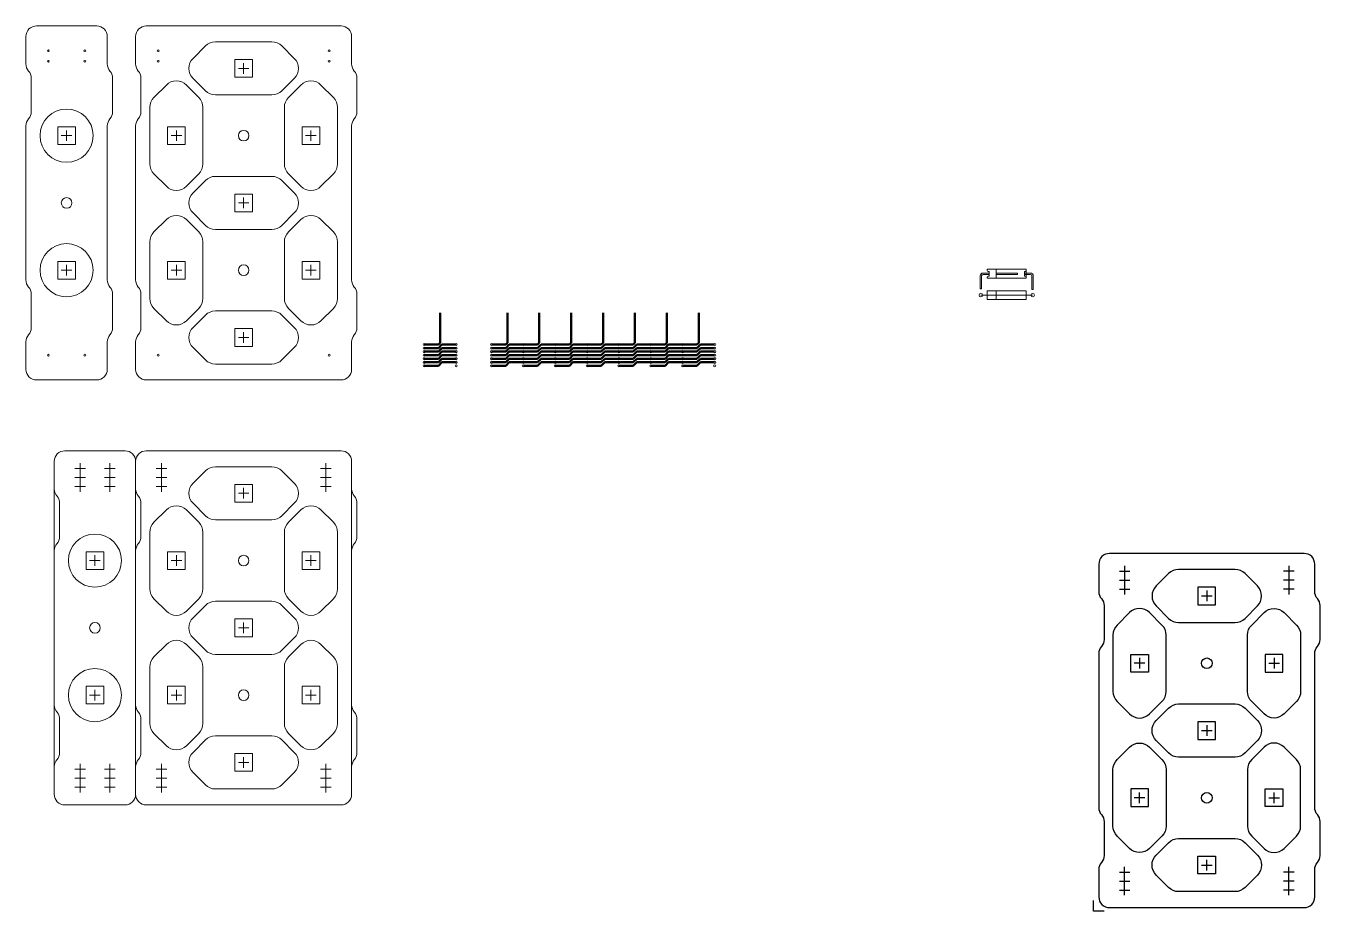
# Model space of a CAD drawing. Header units: millimetres. Extents: x 0 to 1765, y 0 to 2322.
# Drawn here: x 518.5 to 884, y 1160 to 1410 of the extents above; entities that cross this region are included whole.
import ezdxf

# ---------------------------------------------------------------- set-up
doc = ezdxf.new("R2010")
doc.units = ezdxf.units.MM
doc.header["$LTSCALE"] = 5
for name, color, linetype, lineweight in [('Line Med-Thin', 6, 'Continuous', 13), ('Line Thick', 2, 'Continuous', 50), ('Line Thin - Blue', 4, 'Continuous', 9), ('Trace A', 6, 'Continuous', 50)]:
    doc.layers.add(name, color=color, linetype=linetype, lineweight=lineweight)

msp = doc.modelspace()

# ---------------------------------------------------------------- linework, layer by layer
for p, q in [((828.8, 1257.54), (828.8, 1249.46)), ((875.2, 1257.54), (875.2, 1249.46)), ((827.3, 1256.04), (830.3, 1256.04)), ((876.7, 1256.04), (873.7, 1256.04)), ((827.3, 1253.5), (830.3, 1253.5)), ((827.3, 1250.96), (830.3, 1250.96)), ((852, 1250.5), (852, 1247.5)), ((876.7, 1253.5), (873.7, 1253.5)), ((876.7, 1250.96), (873.7, 1250.96)), ((850.5, 1249), (853.5, 1249)), ((834.5, 1230), (831.5, 1230)), ((833, 1231.5), (833, 1228.5)), ((869.5, 1230), (872.5, 1230)), ((871, 1231.5), (871, 1228.5)), ((850.5, 1211), (853.5, 1211)), ((852, 1212.5), (852, 1209.5)), ((834.5, 1192), (831.5, 1192)), ((833, 1190.5), (833, 1193.5)), ((869.5, 1192), (872.5, 1192)), ((871, 1190.5), (871, 1193.5)), ((852, 1171.5), (852, 1174.5)), ((827.3, 1171.04), (830.3, 1171.04)), ((828.8, 1164.46), (828.8, 1172.54)), ((850.5, 1173), (853.5, 1173)), ((876.7, 1171.04), (873.7, 1171.04)), ((875.2, 1164.46), (875.2, 1172.54)), ((827.3, 1168.5), (830.3, 1168.5)), ((827.3, 1165.96), (830.3, 1165.96)), ((876.7, 1168.5), (873.7, 1168.5)), ((876.7, 1165.96), (873.7, 1165.96)), ((820, 1160), (820, 1163)), ((823, 1160), (820, 1160))]:
    msp.add_line(p, q)
for points in [[(882.5, 1232.76, -0.182676), (883.25, 1234.74, 0.182676), (884, 1236.73), (884, 1246.27, 0.182676), (883.25, 1248.26, -0.182676), (882.5, 1250.24), (882.5, 1258, 0.414214), (879.5, 1261), (824.5, 1261, 0.414214), (821.5, 1258), (821.5, 1250.24, 0.182676), (822.25, 1248.26, -0.182676), (823, 1246.27), (823, 1236.73, -0.182676), (822.25, 1234.74, 0.182676), (821.5, 1232.76), (821.5, 1189.24, 0.182676), (822.25, 1187.26, -0.182676), (823, 1185.27), (823, 1175.73, -0.182676), (822.25, 1173.74, 0.182676), (821.5, 1171.76), (821.5, 1164, 0.414214), (824.5, 1161), (879.5, 1161, 0.414214), (882.5, 1164), (882.5, 1171.76, -0.182676), (883.25, 1173.74, 0.182676), (884, 1175.73), (884, 1185.27, 0.182676), (883.25, 1187.26, -0.182676), (882.5, 1189.24)], [(866.3, 1251.83), (862.8, 1255.33, 0.198912), (859.97, 1256.5), (844.03, 1256.5, 0.198912), (841.2, 1255.33), (837.7, 1251.83, 0.414214), (837.7, 1246.17), (841.2, 1242.67, 0.198912), (844.03, 1241.5), (859.97, 1241.5, 0.198912), (862.8, 1242.67), (866.3, 1246.17, 0.414214)], [(830.17, 1244.3), (826.67, 1240.8, 0.198912), (825.5, 1237.97), (825.5, 1222.03, 0.198912), (826.67, 1219.2), (830.17, 1215.7, 0.414214), (835.83, 1215.7), (839.33, 1219.2, 0.198912), (840.5, 1222.03), (840.5, 1237.97, 0.198912), (839.33, 1240.8), (835.83, 1244.3, 0.414214)], [(873.83, 1244.3), (877.33, 1240.8, -0.198912), (878.5, 1237.97), (878.5, 1222.03, -0.198912), (877.33, 1219.2), (873.83, 1215.7, -0.414214), (868.17, 1215.7), (864.67, 1219.2, -0.198912), (863.5, 1222.03), (863.5, 1237.97, -0.198912), (864.67, 1240.8), (868.17, 1244.3, -0.414214)], [(866.3, 1208.17), (862.8, 1204.67, -0.198912), (859.97, 1203.5), (844.03, 1203.5, -0.198912), (841.2, 1204.67), (837.7, 1208.17, -0.414214), (837.7, 1213.83), (841.2, 1217.33, -0.198912), (844.03, 1218.5), (859.97, 1218.5, -0.198912), (862.8, 1217.33), (866.3, 1213.83, -0.414214)], [(830.17, 1177.7), (826.67, 1181.2, -0.198912), (825.5, 1184.03), (825.5, 1199.97, -0.198912), (826.67, 1202.8), (830.17, 1206.3, -0.414214), (835.83, 1206.3), (839.33, 1202.8, -0.198912), (840.5, 1199.97), (840.5, 1184.03, -0.198912), (839.33, 1181.2), (835.83, 1177.7, -0.414214)], [(873.83, 1177.7), (877.33, 1181.2, 0.198912), (878.5, 1184.03), (878.5, 1199.97, 0.198912), (877.33, 1202.8), (873.83, 1206.3, 0.414214), (868.17, 1206.3), (864.67, 1202.8, 0.198912), (863.5, 1199.97), (863.5, 1184.03, 0.198912), (864.67, 1181.2), (868.17, 1177.7, 0.414214)], [(866.3, 1170.17), (862.8, 1166.67, -0.198912), (859.97, 1165.5), (844.03, 1165.5, -0.198912), (841.2, 1166.67), (837.7, 1170.17, -0.414214), (837.7, 1175.83), (841.2, 1179.33, -0.198912), (844.03, 1180.5), (859.97, 1180.5, -0.198912), (862.8, 1179.33), (866.3, 1175.83, -0.414214)]]:
    msp.add_lwpolyline(points, format="xyb", close=True)
for points in [[(849.5, 1246.5), (854.5, 1246.5), (854.5, 1251.5), (849.5, 1251.5)], [(835.5, 1227.5), (830.5, 1227.5), (830.5, 1232.5), (835.5, 1232.5)], [(868.5, 1227.5), (873.5, 1227.5), (873.5, 1232.5), (868.5, 1232.5)], [(849.5, 1208.5), (854.5, 1208.5), (854.5, 1213.5), (849.5, 1213.5)], [(835.5, 1194.5), (830.5, 1194.5), (830.5, 1189.5), (835.5, 1189.5)], [(868.5, 1194.5), (873.5, 1194.5), (873.5, 1189.5), (868.5, 1189.5)], [(849.5, 1175.5), (854.5, 1175.5), (854.5, 1170.5), (849.5, 1170.5)]]:
    msp.add_lwpolyline(points, close=True)
for centre in [(852, 1230), (852, 1192)]:
    msp.add_circle(centre, 1.5)
at = {"layer": 'Line Med-Thin'}
for p, q in [((521.5, 1410), (538.5, 1410)), ((552.5, 1410), (607.5, 1410)), ((518.5, 1407), (518.5, 1399.24)), ((541.5, 1407), (541.5, 1399.24)), ((549.5, 1407), (549.5, 1399.24)), ((549.5, 1407), (549.5, 1399.24)), ((610.5, 1407), (610.5, 1399.24)), ((520, 1395.27), (520, 1385.73)), ((543, 1395.27), (543, 1385.73)), ((551, 1395.27), (551, 1385.73)), ((612, 1395.27), (612, 1385.73)), ((518.5, 1381.76), (518.5, 1338.24)), ((541.5, 1381.76), (541.5, 1338.24)), ((549.5, 1381.76), (549.5, 1338.24)), ((610.5, 1381.76), (610.5, 1338.24)), ((520, 1324.73), (520, 1334.27)), ((543, 1324.73), (543, 1334.27)), ((551, 1324.73), (551, 1334.27)), ((612, 1324.73), (612, 1334.27)), ((518.5, 1320.76), (518.5, 1313)), ((541.5, 1320.76), (541.5, 1313)), ((549.5, 1320.76), (549.5, 1313)), ((610.5, 1320.76), (610.5, 1313)), ((521.5, 1310), (538.5, 1310)), ((552.5, 1310), (607.5, 1310)), ((526.5, 1287), (526.5, 1193)), ((529.5, 1290), (546.5, 1290)), ((549.5, 1287), (549.5, 1193)), ((552.5, 1290), (607.5, 1290)), ((610.5, 1287), (610.5, 1193)), ((610.5, 1287), (610.5, 1279.24)), ((532.3, 1285), (535.3, 1285)), ((533.8, 1286.5), (533.8, 1278.42)), ((543.7, 1285), (540.7, 1285)), ((542.2, 1286.5), (542.2, 1278.42)), ((555.3, 1285), (558.3, 1285)), ((556.8, 1286.5), (556.8, 1278.42)), ((604.7, 1285), (601.7, 1285)), ((603.2, 1286.5), (603.2, 1278.42)), ((532.3, 1282.46), (535.3, 1282.46)), ((532.3, 1279.92), (535.3, 1279.92)), ((543.7, 1282.46), (540.7, 1282.46)), ((543.7, 1279.92), (540.7, 1279.92)), ((555.3, 1282.46), (558.3, 1282.46)), ((555.3, 1279.92), (558.3, 1279.92)), ((580, 1279.5), (580, 1276.5)), ((604.7, 1282.46), (601.7, 1282.46)), ((604.7, 1279.92), (601.7, 1279.92)), ((578.5, 1278), (581.5, 1278)), ((539.5, 1259), (536.5, 1259)), ((538, 1260.5), (538, 1257.5)), ((562.5, 1259), (559.5, 1259)), ((561, 1260.5), (561, 1257.5)), ((597.5, 1259), (600.5, 1259)), ((599, 1260.5), (599, 1257.5)), ((578.5, 1240), (581.5, 1240)), ((580, 1241.5), (580, 1238.5)), ((539.5, 1221), (536.5, 1221)), ((538, 1222.5), (538, 1219.5)), ((562.5, 1221), (559.5, 1221)), ((561, 1219.5), (561, 1222.5)), ((597.5, 1221), (600.5, 1221)), ((599, 1219.5), (599, 1222.5)), ((580, 1200.5), (580, 1203.5)), ((532.3, 1200.08), (535.3, 1200.08)), ((533.8, 1193.5), (533.8, 1201.58)), ((543.7, 1200.08), (540.7, 1200.08)), ((542.2, 1193.5), (542.2, 1201.58)), ((555.3, 1200.08), (558.3, 1200.08)), ((556.8, 1193.5), (556.8, 1201.58)), ((578.5, 1202), (581.5, 1202)), ((604.7, 1200.08), (601.7, 1200.08)), ((603.2, 1193.5), (603.2, 1201.58)), ((532.3, 1197.54), (535.3, 1197.54)), ((543.7, 1197.54), (540.7, 1197.54)), ((555.3, 1197.54), (558.3, 1197.54)), ((604.7, 1197.54), (601.7, 1197.54)), ((532.3, 1195), (535.3, 1195)), ((543.7, 1195), (540.7, 1195)), ((555.3, 1195), (558.3, 1195)), ((604.7, 1195), (601.7, 1195)), ((529.5, 1190), (546.5, 1190)), ((552.5, 1190), (607.5, 1190))]:
    msp.add_line(p, q, dxfattribs=at)
for points in [[(577.5, 1275.5), (582.5, 1275.5), (582.5, 1280.5), (577.5, 1280.5)], [(540.5, 1256.5), (535.5, 1256.5), (535.5, 1261.5), (540.5, 1261.5)], [(563.5, 1256.5), (558.5, 1256.5), (558.5, 1261.5), (563.5, 1261.5)], [(596.5, 1256.5), (601.5, 1256.5), (601.5, 1261.5), (596.5, 1261.5)], [(577.5, 1237.5), (582.5, 1237.5), (582.5, 1242.5), (577.5, 1242.5)], [(540.5, 1218.5), (535.5, 1218.5), (535.5, 1223.5), (540.5, 1223.5)], [(563.5, 1223.5), (558.5, 1223.5), (558.5, 1218.5), (563.5, 1218.5)], [(596.5, 1223.5), (601.5, 1223.5), (601.5, 1218.5), (596.5, 1218.5)], [(577.5, 1204.5), (582.5, 1204.5), (582.5, 1199.5), (577.5, 1199.5)]]:
    msp.add_lwpolyline(points, close=True, dxfattribs=at)
for centre, radius in [((524.85, 1403), 0.25), ((524.85, 1400), 0.25), ((535.15, 1403), 0.25), ((535.15, 1400), 0.25), ((580, 1379), 1.5), ((530, 1360), 1.5), ((580, 1341), 1.5), ((524.85, 1317), 0.25), ((535.15, 1317), 0.25), ((580, 1259), 1.5), ((538, 1240), 1.5), ((580, 1221), 1.5)]:
    msp.add_circle(centre, radius, dxfattribs=at)
for centre, start, end in [((521.5, 1407), 90, 180), ((538.5, 1407), 0, 90), ((552.5, 1407), 90, 180), ((607.5, 1407), 0, 90), ((521.5, 1399.24), 180, 221.4096), ((517, 1395.27), 0, 41.4096), ((544.5, 1399.24), 180, 221.4096), ((540, 1395.27), 0, 41.4096), ((552.5, 1399.24), 180, 221.4096), ((548, 1395.27), 0, 41.4096), ((613.5, 1399.24), 180, 221.4096), ((609, 1395.27), 0, 41.4096), ((517, 1385.73), 318.5904, 0), ((540, 1385.73), 318.5904, 0), ((548, 1385.73), 318.5904, 0), ((609, 1385.73), 318.5904, 0), ((521.5, 1381.76), 138.5904, 180), ((544.5, 1381.76), 138.5904, 180), ((552.5, 1381.76), 138.5904, 180), ((613.5, 1381.76), 138.5904, 180), ((521.5, 1338.24), 180, 221.4096), ((544.5, 1338.24), 180, 221.4096), ((552.5, 1338.24), 180, 221.4096), ((613.5, 1338.24), 180, 221.4096), ((517, 1334.27), 0, 41.4096), ((540, 1334.27), 0, 41.4096), ((548, 1334.27), 0, 41.4096), ((609, 1334.27), 0, 41.4096), ((517, 1324.73), 318.5904, 0), ((540, 1324.73), 318.5904, 0), ((548, 1324.73), 318.5904, 0), ((609, 1324.73), 318.5904, 0), ((521.5, 1320.76), 138.5904, 180), ((544.5, 1320.76), 138.5904, 180), ((552.5, 1320.76), 138.5904, 180), ((613.5, 1320.76), 138.5904, 180), ((521.5, 1313), 180, 270), ((538.5, 1313), 270, 0), ((552.5, 1313), 180, 270), ((607.5, 1313), 270, 0), ((529.5, 1287), 90, 180), ((546.5, 1287), 0, 90), ((552.5, 1287), 90, 180), ((607.5, 1287), 0, 90), ((529.5, 1193), 180, 270), ((546.5, 1193), 270, 0), ((552.5, 1193), 180, 270), ((607.5, 1193), 270, 0)]:
    msp.add_arc(centre, 3, start, end, dxfattribs=at)
at = {"layer": 'Line Thick'}
for p, q in [((708.5, 1320.5), (708.5, 1328.97)), ((700, 1320), (699, 1319)), ((704, 1320), (700, 1320)), ((708, 1320), (704, 1320)), ((708, 1320), (708.5, 1320.5)), ((664, 1316), (663, 1315)), ((668, 1316), (664, 1316)), ((672, 1316), (668, 1316)), ((673, 1317), (672, 1316)), ((677, 1317), (673, 1317)), ((681, 1317), (677, 1317)), ((682, 1318), (681, 1317)), ((686, 1318), (682, 1318)), ((690, 1318), (686, 1318)), ((691, 1319), (690, 1318)), ((695, 1319), (691, 1319)), ((699, 1319), (695, 1319)), ((654, 1314), (650, 1314)), ((655, 1315), (654, 1314)), ((659, 1315), (655, 1315)), ((663, 1315), (659, 1315))]:
    msp.add_line(p, q, dxfattribs=at)
at = {"layer": 'Line Thin - Blue'}
for p, q in [((578.5, 1398), (581.5, 1398)), ((580, 1399.5), (580, 1396.5)), ((531.5, 1379), (528.5, 1379)), ((530, 1380.5), (530, 1377.5)), ((562.5, 1379), (559.5, 1379)), ((561, 1380.5), (561, 1377.5)), ((597.5, 1379), (600.5, 1379)), ((599, 1380.5), (599, 1377.5)), ((578.5, 1360), (581.5, 1360)), ((580, 1361.5), (580, 1358.5)), ((530, 1342.5), (530, 1339.5)), ((561, 1339.5), (561, 1342.5)), ((599, 1339.5), (599, 1342.5)), ((531.5, 1341), (528.5, 1341)), ((562.5, 1341), (559.5, 1341)), ((597.5, 1341), (600.5, 1341)), ((788, 1339.4), (788, 1335.85)), ((788.4, 1339.4), (788.4, 1335.85)), ((790.5, 1340.2), (788.8, 1340.2)), ((790, 1339.8), (788.8, 1339.8)), ((790, 1340.95), (790, 1341.25)), ((790, 1341.25), (792.5, 1341.25)), ((790, 1339.8), (790.5, 1339.8)), ((790, 1338.75), (790, 1339.05)), ((790, 1338.75), (790, 1339.05)), ((792.5, 1338.75), (790, 1338.75)), ((790.5, 1340.65), (790.3, 1340.65)), ((790.3, 1339.35), (790.5, 1339.35)), ((790.5, 1339.35), (790.5, 1340.65)), ((792.5, 1341.25), (792.5, 1338.75)), ((792.5, 1340.2), (798.4, 1340.2)), ((792.5, 1339.8), (798.4, 1339.8)), ((798.4, 1340.2), (798.5, 1340.1)), ((798.5, 1339.9), (798.4, 1339.8)), ((798.5, 1340.1), (798.5, 1339.9)), ((800.5, 1339.35), (800.5, 1340.65)), ((800.5, 1340.2), (802.2, 1340.2)), ((801, 1339.8), (800.5, 1339.8)), ((800.7, 1339.35), (800.5, 1339.35)), ((801, 1339.8), (802.2, 1339.8)), ((801, 1338.75), (801, 1339.05)), ((802.6, 1339.4), (802.6, 1335.65)), ((803, 1339.4), (803, 1335.65)), ((788.1, 1335.75), (788, 1335.85)), ((788.3, 1335.75), (788.1, 1335.75)), ((788.3, 1335.75), (788.4, 1335.85)), ((802.6, 1335.65), (802.7, 1335.55)), ((802.7, 1335.55), (802.9, 1335.55)), ((802.9, 1335.55), (803, 1335.65)), ((788.2, 1333.94), (802.8, 1333.94)), ((580, 1320.5), (580, 1323.5)), ((578.5, 1322), (581.5, 1322)), ((528, 1275.27), (528, 1265.73)), ((551, 1275.27), (551, 1265.73)), ((612, 1275.27), (612, 1265.73)), ((528, 1204.73), (528, 1214.27)), ((551, 1204.73), (551, 1214.27)), ((612, 1204.73), (612, 1214.27))]:
    msp.add_line(p, q, dxfattribs=at)
for points in [[(594.3, 1400.83), (590.8, 1404.33, 0.198912), (587.97, 1405.5), (572.03, 1405.5, 0.198912), (569.2, 1404.33), (565.7, 1400.83, 0.414214), (565.7, 1395.17), (569.2, 1391.67, 0.198912), (572.03, 1390.5), (587.97, 1390.5, 0.198912), (590.8, 1391.67), (594.3, 1395.17, 0.414214)], [(558.17, 1393.3), (554.67, 1389.8, 0.198912), (553.5, 1386.97), (553.5, 1371.03, 0.198912), (554.67, 1368.2), (558.17, 1364.7, 0.414214), (563.83, 1364.7), (567.33, 1368.2, 0.198912), (568.5, 1371.03), (568.5, 1386.97, 0.198912), (567.33, 1389.8), (563.83, 1393.3, 0.414214)], [(601.83, 1393.3), (605.33, 1389.8, -0.198912), (606.5, 1386.97), (606.5, 1371.03, -0.198912), (605.33, 1368.2), (601.83, 1364.7, -0.414214), (596.17, 1364.7), (592.67, 1368.2, -0.198912), (591.5, 1371.03), (591.5, 1386.97, -0.198912), (592.67, 1389.8), (596.17, 1393.3, -0.414214)], [(594.3, 1357.17), (590.8, 1353.67, -0.198912), (587.97, 1352.5), (572.03, 1352.5, -0.198912), (569.2, 1353.67), (565.7, 1357.17, -0.414214), (565.7, 1362.83), (569.2, 1366.33, -0.198912), (572.03, 1367.5), (587.97, 1367.5, -0.198912), (590.8, 1366.33), (594.3, 1362.83, -0.414214)], [(558.17, 1326.7), (554.67, 1330.2, -0.198912), (553.5, 1333.03), (553.5, 1348.97, -0.198912), (554.67, 1351.8), (558.17, 1355.3, -0.414214), (563.83, 1355.3), (567.33, 1351.8, -0.198912), (568.5, 1348.97), (568.5, 1333.03, -0.198912), (567.33, 1330.2), (563.83, 1326.7, -0.414214)], [(601.83, 1326.7), (605.33, 1330.2, 0.198912), (606.5, 1333.03), (606.5, 1348.97, 0.198912), (605.33, 1351.8), (601.83, 1355.3, 0.414214), (596.17, 1355.3), (592.67, 1351.8, 0.198912), (591.5, 1348.97), (591.5, 1333.03, 0.198912), (592.67, 1330.2), (596.17, 1326.7, 0.414214)], [(594.3, 1319.17), (590.8, 1315.67, -0.198912), (587.97, 1314.5), (572.03, 1314.5, -0.198912), (569.2, 1315.67), (565.7, 1319.17, -0.414214), (565.7, 1324.83), (569.2, 1328.33, -0.198912), (572.03, 1329.5), (587.97, 1329.5, -0.198912), (590.8, 1328.33), (594.3, 1324.83, -0.414214)], [(594.3, 1280.83), (590.8, 1284.33, 0.198912), (587.97, 1285.5), (572.03, 1285.5, 0.198912), (569.2, 1284.33), (565.7, 1280.83, 0.414214), (565.7, 1275.17), (569.2, 1271.67, 0.198912), (572.03, 1270.5), (587.97, 1270.5, 0.198912), (590.8, 1271.67), (594.3, 1275.17, 0.414214)], [(558.17, 1273.3), (554.67, 1269.8, 0.198912), (553.5, 1266.97), (553.5, 1251.03, 0.198912), (554.67, 1248.2), (558.17, 1244.7, 0.414214), (563.83, 1244.7), (567.33, 1248.2, 0.198912), (568.5, 1251.03), (568.5, 1266.97, 0.198912), (567.33, 1269.8), (563.83, 1273.3, 0.414214)], [(601.83, 1273.3), (605.33, 1269.8, -0.198912), (606.5, 1266.97), (606.5, 1251.03, -0.198912), (605.33, 1248.2), (601.83, 1244.7, -0.414214), (596.17, 1244.7), (592.67, 1248.2, -0.198912), (591.5, 1251.03), (591.5, 1266.97, -0.198912), (592.67, 1269.8), (596.17, 1273.3, -0.414214)], [(594.3, 1237.17), (590.8, 1233.67, -0.198912), (587.97, 1232.5), (572.03, 1232.5, -0.198912), (569.2, 1233.67), (565.7, 1237.17, -0.414214), (565.7, 1242.83), (569.2, 1246.33, -0.198912), (572.03, 1247.5), (587.97, 1247.5, -0.198912), (590.8, 1246.33), (594.3, 1242.83, -0.414214)], [(558.17, 1206.7), (554.67, 1210.2, -0.198912), (553.5, 1213.03), (553.5, 1228.97, -0.198912), (554.67, 1231.8), (558.17, 1235.3, -0.414214), (563.83, 1235.3), (567.33, 1231.8, -0.198912), (568.5, 1228.97), (568.5, 1213.03, -0.198912), (567.33, 1210.2), (563.83, 1206.7, -0.414214)], [(601.83, 1206.7), (605.33, 1210.2, 0.198912), (606.5, 1213.03), (606.5, 1228.97, 0.198912), (605.33, 1231.8), (601.83, 1235.3, 0.414214), (596.17, 1235.3), (592.67, 1231.8, 0.198912), (591.5, 1228.97), (591.5, 1213.03, 0.198912), (592.67, 1210.2), (596.17, 1206.7, 0.414214)], [(594.3, 1199.17), (590.8, 1195.67, -0.198912), (587.97, 1194.5), (572.03, 1194.5, -0.198912), (569.2, 1195.67), (565.7, 1199.17, -0.414214), (565.7, 1204.83), (569.2, 1208.33, -0.198912), (572.03, 1209.5), (587.97, 1209.5, -0.198912), (590.8, 1208.33), (594.3, 1204.83, -0.414214)]]:
    msp.add_lwpolyline(points, format="xyb", close=True, dxfattribs=at)
for points in [[(577.5, 1395.5), (582.5, 1395.5), (582.5, 1400.5), (577.5, 1400.5)], [(532.5, 1376.5), (527.5, 1376.5), (527.5, 1381.5), (532.5, 1381.5)], [(563.5, 1376.5), (558.5, 1376.5), (558.5, 1381.5), (563.5, 1381.5)], [(596.5, 1376.5), (601.5, 1376.5), (601.5, 1381.5), (596.5, 1381.5)], [(577.5, 1357.5), (582.5, 1357.5), (582.5, 1362.5), (577.5, 1362.5)], [(532.5, 1338.5), (527.5, 1338.5), (527.5, 1343.5), (532.5, 1343.5)], [(563.5, 1343.5), (558.5, 1343.5), (558.5, 1338.5), (563.5, 1338.5)], [(596.5, 1343.5), (601.5, 1343.5), (601.5, 1338.5), (596.5, 1338.5)], [(792.5, 1338.75), (801, 1338.75), (801, 1341.25), (792.5, 1341.25)], [(790, 1332.69), (792.5, 1332.69), (792.5, 1335.19), (790, 1335.19)], [(792.5, 1332.69), (801, 1332.69), (801, 1335.19), (792.5, 1335.19)], [(577.5, 1324.5), (582.5, 1324.5), (582.5, 1319.5), (577.5, 1319.5)]]:
    msp.add_lwpolyline(points, close=True, dxfattribs=at)
msp.add_lwpolyline([(800.5, 1340.65), (800.7, 1340.65, 0.414214), (801, 1340.95), (801, 1341.25), (792.5, 1341.25), (792.5, 1338.75), (801, 1338.75), (801, 1339.05)], format="xyb", dxfattribs=at)
at = {"layer": 'Line Thin - Blue', "color": 6}
for centre in [(555.85, 1403), (555.85, 1400), (604.15, 1403), (604.15, 1400), (555.85, 1317), (604.15, 1317)]:
    msp.add_circle(centre, 0.25, dxfattribs=at)
at = {"layer": 'Line Thin - Blue'}
for centre, radius in [((530, 1379), 7.5), ((530, 1341), 7.5), ((788.2, 1333.94), 0.5), ((802.8, 1333.94), 0.5), ((631, 1320), 0.3), ((640, 1320), 0.3), ((650, 1320), 0.3), ((659, 1320), 0.3), ((668, 1320), 0.3), ((677, 1320), 0.3), ((686, 1320), 0.3), ((695, 1320), 0.3), ((704, 1320), 0.3), ((713, 1320), 0.3), ((631, 1319), 0.3), ((631, 1318), 0.3), ((631, 1317), 0.3), ((631, 1316), 0.3), ((640, 1319), 0.3), ((640, 1318), 0.3), ((640, 1317), 0.3), ((640, 1316), 0.3), ((650, 1319), 0.3), ((650, 1318), 0.3), ((650, 1317), 0.3), ((650, 1316), 0.3), ((659, 1319), 0.3), ((659, 1318), 0.3), ((659, 1317), 0.3), ((659, 1316), 0.3), ((668, 1319), 0.3), ((668, 1318), 0.3), ((668, 1317), 0.3), ((668, 1316), 0.3), ((677, 1319), 0.3), ((677, 1318), 0.3), ((677, 1317), 0.3), ((677, 1316), 0.3), ((686, 1319), 0.3), ((686, 1318), 0.3), ((686, 1317), 0.3), ((686, 1316), 0.3), ((695, 1319), 0.3), ((695, 1318), 0.3), ((695, 1317), 0.3), ((695, 1316), 0.3), ((704, 1319), 0.3), ((704, 1318), 0.3), ((704, 1317), 0.3), ((704, 1316), 0.3), ((713, 1319), 0.3), ((713, 1318), 0.3), ((713, 1317), 0.3), ((713, 1316), 0.3), ((631, 1315), 0.3), ((631, 1314), 0.3), ((640, 1315), 0.3), ((640, 1314), 0.3), ((650, 1315), 0.3), ((650, 1314), 0.3), ((659, 1315), 0.3), ((659, 1314), 0.3), ((668, 1315), 0.3), ((668, 1314), 0.3), ((677, 1315), 0.3), ((677, 1314), 0.3), ((686, 1315), 0.3), ((686, 1314), 0.3), ((695, 1315), 0.3), ((695, 1314), 0.3), ((704, 1315), 0.3), ((704, 1314), 0.3), ((713, 1315), 0.3), ((713, 1314), 0.3), ((538, 1259), 7.5), ((538, 1221), 7.5)]:
    msp.add_circle(centre, radius, dxfattribs=at)
for centre, radius, start, end in [((788.8, 1339.4), 0.8, 90, 180), ((788.8, 1339.4), 0.4, 90, 180), ((790.3, 1340.95), 0.3, 180, 270), ((790.3, 1339.05), 0.3, 90, 180), ((800.7, 1339.05), 0.3, 0, 90), ((802.2, 1339.4), 0.8, 0, 90), ((802.2, 1339.4), 0.4, 0, 90), ((529.5, 1279.24), 3, 180, 221.4096), ((525, 1275.27), 3, 0, 41.4096), ((552.5, 1279.24), 3, 180, 221.4096), ((548, 1275.27), 3, 0, 41.4096), ((613.5, 1279.24), 3, 180, 221.4096), ((609, 1275.27), 3, 0, 41.4096), ((525, 1265.73), 3, 318.5904, 0), ((548, 1265.73), 3, 318.5904, 0), ((609, 1265.73), 3, 318.5904, 0), ((529.5, 1261.76), 3, 138.5904, 180), ((552.5, 1261.76), 3, 138.5904, 180), ((613.5, 1261.76), 3, 138.5904, 180), ((529.5, 1218.24), 3, 180, 221.4096), ((552.5, 1218.24), 3, 180, 221.4096), ((613.5, 1218.24), 3, 180, 221.4096), ((525, 1214.27), 3, 0, 41.4096), ((548, 1214.27), 3, 0, 41.4096), ((609, 1214.27), 3, 0, 41.4096), ((529.5, 1200.76), 3, 138.5904, 180), ((525, 1204.73), 3, 318.5904, 0), ((552.5, 1200.76), 3, 138.5904, 180), ((548, 1204.73), 3, 318.5904, 0), ((613.5, 1200.76), 3, 138.5904, 180), ((609, 1204.73), 3, 318.5904, 0)]:
    msp.add_arc(centre, radius, start, end, dxfattribs=at)
at = {"layer": 'Trace A'}
for p, q in [((635.5, 1320.5), (635.5, 1328.97)), ((654.5, 1320.5), (654.5, 1328.97)), ((663.5, 1320.5), (663.5, 1328.97)), ((672.5, 1320.5), (672.5, 1328.97)), ((681.5, 1320.5), (681.5, 1328.97)), ((690.5, 1320.5), (690.5, 1328.97)), ((699.5, 1320.5), (699.5, 1328.97)), ((635, 1320), (631, 1320)), ((635, 1320), (635.5, 1320.5)), ((636, 1320), (635, 1319)), ((640, 1320), (636, 1320)), ((654, 1320), (650, 1320)), ((654, 1320), (654.5, 1320.5)), ((655, 1320), (654, 1319)), ((659, 1320), (655, 1320)), ((663, 1320), (659, 1320)), ((663, 1320), (663.5, 1320.5)), ((664, 1320), (663, 1319)), ((668, 1320), (664, 1320)), ((672, 1320), (668, 1320)), ((672, 1320), (672.5, 1320.5)), ((673, 1320), (672, 1319)), ((677, 1320), (673, 1320)), ((681, 1320), (677, 1320)), ((681, 1320), (681.5, 1320.5)), ((682, 1320), (681, 1319)), ((686, 1320), (682, 1320)), ((690, 1320), (686, 1320)), ((690, 1320), (690.5, 1320.5)), ((691, 1320), (690, 1319)), ((695, 1320), (691, 1320)), ((699, 1320), (695, 1320)), ((699, 1320), (699.5, 1320.5)), ((709, 1320), (708, 1319)), ((713, 1320), (709, 1320)), ((635, 1319), (631, 1319)), ((635, 1318), (631, 1318)), ((635, 1317), (631, 1317)), ((635, 1316), (631, 1316)), ((636, 1319), (635, 1318)), ((636, 1318), (635, 1317)), ((636, 1317), (635, 1316)), ((636, 1316), (635, 1315)), ((640, 1319), (636, 1319)), ((640, 1318), (636, 1318)), ((640, 1317), (636, 1317)), ((640, 1316), (636, 1316)), ((654, 1319), (650, 1319)), ((654, 1318), (650, 1318)), ((654, 1317), (650, 1317)), ((654, 1316), (650, 1316)), ((655, 1319), (654, 1318)), ((655, 1318), (654, 1317)), ((655, 1317), (654, 1316)), ((655, 1316), (654, 1315)), ((659, 1319), (655, 1319)), ((659, 1318), (655, 1318)), ((659, 1317), (655, 1317)), ((659, 1316), (655, 1316)), ((663, 1319), (659, 1319)), ((663, 1318), (659, 1318)), ((663, 1317), (659, 1317)), ((663, 1316), (659, 1316)), ((664, 1319), (663, 1318)), ((664, 1318), (663, 1317)), ((664, 1317), (663, 1316)), ((668, 1319), (664, 1319)), ((668, 1318), (664, 1318)), ((668, 1317), (664, 1317)), ((672, 1319), (668, 1319)), ((672, 1318), (668, 1318)), ((672, 1317), (668, 1317)), ((673, 1319), (672, 1318)), ((673, 1318), (672, 1317)), ((673, 1316), (672, 1315)), ((677, 1319), (673, 1319)), ((677, 1318), (673, 1318)), ((677, 1316), (673, 1316)), ((681, 1319), (677, 1319)), ((681, 1318), (677, 1318)), ((681, 1316), (677, 1316)), ((682, 1319), (681, 1318)), ((682, 1317), (681, 1316)), ((682, 1316), (681, 1315)), ((686, 1319), (682, 1319)), ((686, 1317), (682, 1317)), ((686, 1316), (682, 1316)), ((690, 1319), (686, 1319)), ((690, 1317), (686, 1317)), ((690, 1316), (686, 1316)), ((691, 1318), (690, 1317)), ((691, 1317), (690, 1316)), ((691, 1316), (690, 1315)), ((695, 1318), (691, 1318)), ((695, 1317), (691, 1317)), ((695, 1316), (691, 1316)), ((699, 1318), (695, 1318)), ((699, 1317), (695, 1317)), ((699, 1316), (695, 1316)), ((700, 1319), (699, 1318)), ((700, 1318), (699, 1317)), ((700, 1317), (699, 1316)), ((700, 1316), (699, 1315)), ((704, 1319), (700, 1319)), ((704, 1318), (700, 1318)), ((704, 1317), (700, 1317)), ((704, 1316), (700, 1316)), ((708, 1319), (704, 1319)), ((708, 1318), (704, 1318)), ((708, 1317), (704, 1317)), ((708, 1316), (704, 1316)), ((709, 1319), (708, 1318)), ((709, 1318), (708, 1317)), ((709, 1317), (708, 1316)), ((709, 1316), (708, 1315)), ((713, 1319), (709, 1319)), ((713, 1318), (709, 1318)), ((713, 1317), (709, 1317)), ((713, 1316), (709, 1316)), ((635, 1315), (631, 1315)), ((635, 1314), (631, 1314)), ((636, 1315), (635, 1314)), ((640, 1315), (636, 1315)), ((654, 1315), (650, 1315)), ((663, 1314), (659, 1314)), ((664, 1315), (663, 1314)), ((668, 1315), (664, 1315)), ((672, 1315), (668, 1315)), ((672, 1314), (668, 1314)), ((673, 1315), (672, 1314)), ((677, 1315), (673, 1315)), ((681, 1315), (677, 1315)), ((681, 1314), (677, 1314)), ((682, 1315), (681, 1314)), ((686, 1315), (682, 1315)), ((690, 1315), (686, 1315)), ((690, 1314), (686, 1314)), ((691, 1315), (690, 1314)), ((695, 1315), (691, 1315)), ((699, 1315), (695, 1315)), ((699, 1314), (695, 1314)), ((700, 1315), (699, 1314)), ((704, 1315), (700, 1315)), ((708, 1315), (704, 1315)), ((708, 1314), (704, 1314)), ((709, 1315), (708, 1314)), ((713, 1315), (709, 1315))]:
    msp.add_line(p, q, dxfattribs=at)

doc.saveas('drawing.dxf')
